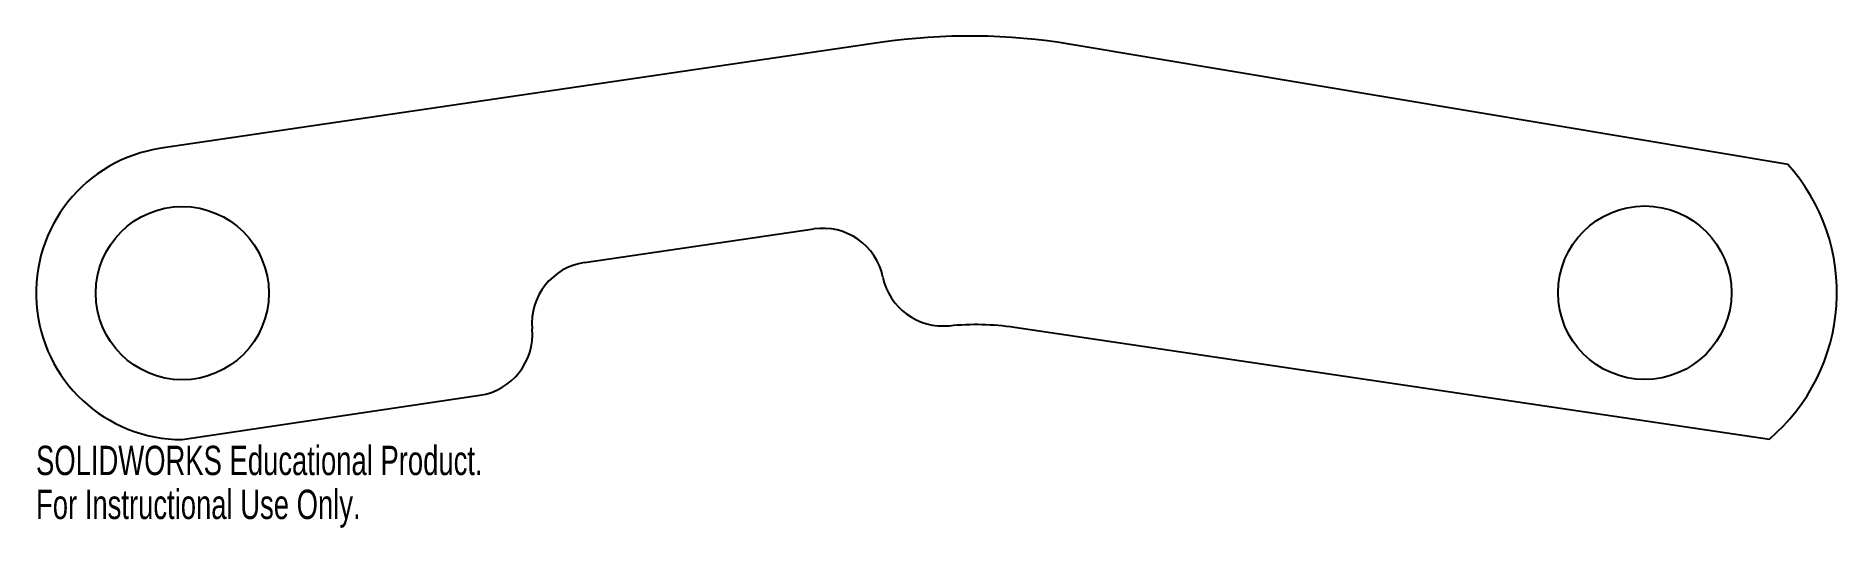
# Model space of a CAD drawing. Header units: inches. Extents: x -10.4 to 1.2, y -1.5 to 1.7.
import ezdxf

# ---------------------------------------------------------------- set-up
doc = ezdxf.new("R2010")
doc.units = ezdxf.units.IN
doc.header["$MEASUREMENT"] = 0
doc.styles.add('SLDTEXTSTYLE0', font='TXT', dxfattribs={"width": 0.7})

msp = doc.modelspace()

# ---------------------------------------------------------------- linework, layer by layer
at = {"color": 7, "linetype": 'Continuous', "lineweight": 25}
for p, q in [((-4.966, 1.623), (-9.638, 0.937)), ((0.931, 0.832), (-3.726, 1.61)), ((-6.887, 0.195), (-5.398, 0.414)), ((-4.095, -0.223), (0.81, -0.95)), ((-9.5, -0.953), (-7.567, -0.665))]:
    msp.add_line(p, q, dxfattribs=at)
for centre, radius in [((-9.5, -0.003), 0.562), ((0, 0), 0.563)]:
    msp.add_circle(centre, radius, dxfattribs=at)
for centre, radius, start, end in [((-4.385, -2.335), 4, 80.5143, 98.3482), ((-9.5, -0.003), 0.95, 98.3482, 270), ((0, 0), 1.248, 310.452, 41.8089), ((-5.34, 0.018), 0.4, 11.992, 98.3482), ((-6.829, -0.2), 0.4, 98.3482, 184.9754), ((-4.558, 0.184), 0.4, 191.992, 275.8283), ((-7.626, -0.27), 0.4, 278.4588, 4.9754)]:
    msp.add_arc(centre, radius, start, end, dxfattribs=at)
msp.add_open_spline([(-4.517, -0.214), (-4.377, -0.199), (-4.234, -0.203), (-4.095, -0.223)], degree=3, dxfattribs=at)

# ---------------------------------------------------------------- texts
at = {"color": 7, "linetype": 'Continuous', "char_height": 0.1903, "attachment_point": 1, "style": 'SLDTEXTSTYLE0'}
for s, insert in [('SOLIDWORKS Educational Product.', (-10.45, -0.993)), ('For Instructional Use Only.', (-10.45, -1.278))]:
    msp.add_mtext(s, dxfattribs=dict(at, insert=insert))

doc.saveas('drawing.dxf')
